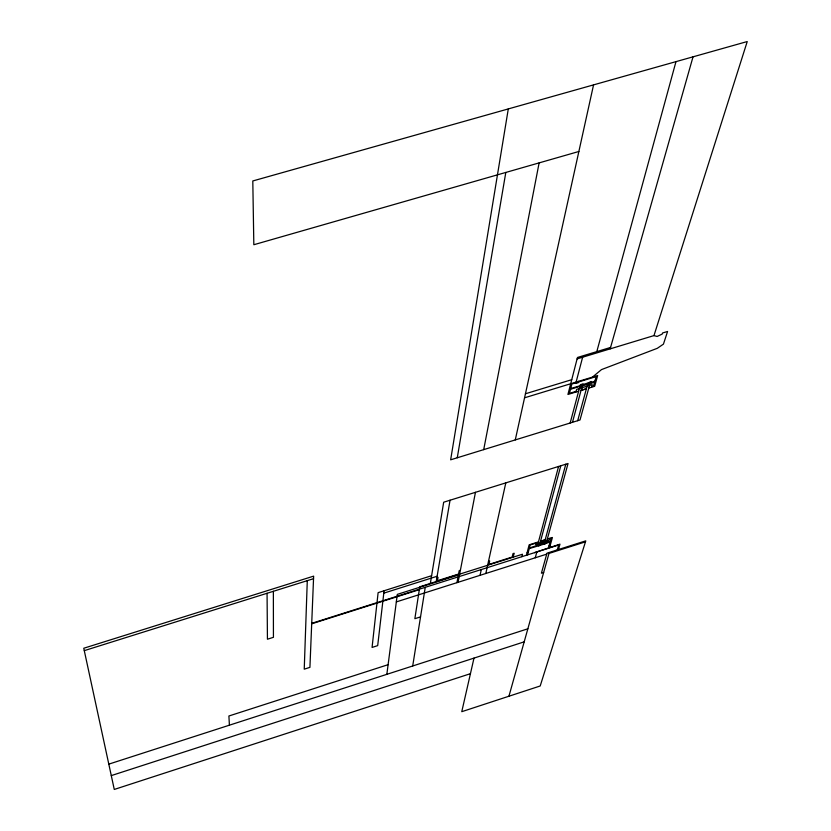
<?xml version="1.0" encoding="UTF-8"?>
<svg xmlns="http://www.w3.org/2000/svg" width="831" height="831" viewBox="0 0 831 831"><rect width="100%" height="100%" fill="white"/><g stroke="black" fill="none" stroke-linecap="round" stroke-linejoin="round"><path stroke-width="1.25" d="M307.283 580.661L304.239 669.173L309.921 667.355L313.64 576.143L83.765 648.242L114.273 789.45L470.439 673.681M384.078 590.748L377.69 645.625L372.07 647.432L378.115 592.638L431.611 575.706M386.841 674.336L397.311 594.373L459.543 574.637M412.706 665.984L425.254 587.32M430.344 583.445L443.681 502.204L568.051 463.511L546.736 541.106M508.292 108.923L450.651 459.813L580.017 419.977L589.511 385.418M436.213 581.586L450.049 500.22M457.268 457.767L505.809 172.443M456.905 582.676L458.006 576.932M458.058 582.302L475.457 492.316M483.704 449.633L539.122 162.897M480.048 575.322L481.294 569.547M485.823 573.483L505.799 482.873M515.272 439.911L593.552 84.887M473.992 658.11L461.766 711.689L540.202 685.98L585.782 540.846L546.985 553.166L541.407 573.193L543.651 572.486M513.194 557.175L514.16 553.238L512.987 553.612L512.156 557.05L488.908 564.426L489.667 560.998L488.493 561.372M521.837 556.687L522.46 554.235L419.759 586.8L414.856 618.69L420.538 616.882M526.459 555.222L529.139 544.845L538.457 541.895M527.612 554.859L530.168 544.97L535.995 543.131M582.624 357.216L575.748 383.455L578.449 382.624L578.802 381.273M536.13 542.633L535.6 544.627L549.052 540.368L549.613 538.363M575.966 392.003L576.672 389.344L592.181 384.608L591.443 387.277M534.53 552.657L559.98 544.139L558.422 549.54M537.927 543.89L558.567 466.461M570.159 423.01L579.352 388.524M535.268 557.778L536.836 551.929M539.994 543.235L560.8 465.765M572.476 422.293L581.742 387.797M539.62 545.5L529.243 548.553M539.89 544.502L529.378 548.055M582.521 385.896L579.654 387.381L579.924 386.384L570.513 389.251M582.874 384.556L583.061 383.88L580.37 384.701L580.1 385.709L570.689 388.586M582.022 387.859L581.388 390.206L586.094 388.763L586.738 386.415M544.648 541.76L565.807 464.217M577.68 420.694L587.102 386.155M544.253 544.025L550.112 541.947M544.523 543.038L546.985 541.802L546.777 542.55L550.247 541.448M587.881 384.254L587.704 384.93L594.674 381.876M588.255 382.914L591.121 381.419L590.841 382.426L594.861 381.2M596.793 351.617L675.977 61.639M548.481 547.785L551.119 538.343L549.468 538.862M549.634 547.421L552.418 537.48L547.286 539.101M508.936 696.222L549 553.415L585.471 541.833M610.162 348.875L693.023 56.84M557.279 549.904L558.692 545.001L311.718 623.343M577.109 358.888L653.966 335.599L747.235 41.55L252.801 180.961L253.829 244.73L578.864 151.491M592.461 377.108L601.499 369.598L657.279 348.324L663.439 344.127L667.584 331.465L662.556 332.992L662.214 334.072L657.124 336.462L653.966 335.599M111.281 775.603L524.195 641.844M388.098 664.686L228.899 716L229.408 725.183M108.809 764.136L527.862 628.787M540.534 541.241L545.188 539.766M383.797 593.147L437.116 576.267M436.867 577.722L438.041 577.348L437.47 580.734L458.556 574.044L459.211 570.648L460.384 570.274M527.093 552.771L528.246 552.407M549.031 545.811L550.184 545.448M311.698 623.801L419.323 589.657M396.325 601.914L546.715 554.142M84.284 650.642L313.536 578.698M576.143 391.339L569.443 393.385L571.873 384.015L575.925 382.779M591.63 386.612L593.521 386.031L596.149 376.609L578.625 381.948M578.636 391.193L567.926 394.465L577.472 357.475L610.567 347.451M581.025 390.456L586.374 388.825M588.774 388.087L594.674 386.29L597.676 375.519L524.558 397.81M525.441 393.78L571.749 379.674M267.063 593.282L267.437 639.216L273.43 637.315L273.368 591.298M538.727 544.866L538.457 545.863L545.416 543.661L545.687 542.664L538.727 544.866M581.534 384.961L581.17 386.301L589.221 383.849L589.595 382.509L581.534 384.961M540.784 541.272L540.306 543.027L544.398 541.729L544.876 539.973L540.784 541.272"/></g></svg>
